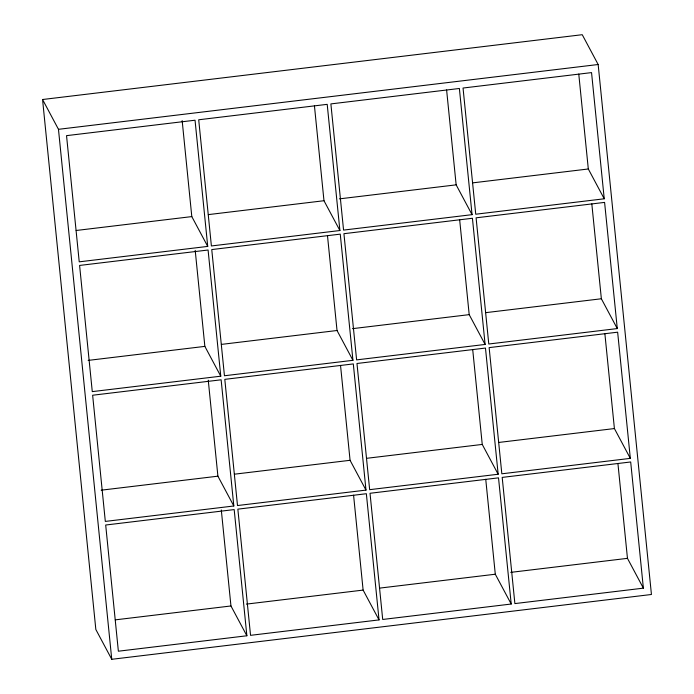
<?xml version="1.0" encoding="UTF-8"?>
<svg xmlns="http://www.w3.org/2000/svg" width="694" height="694" viewBox="0 0 694 694"><rect width="100%" height="100%" fill="white"/><g stroke="black" fill="none" stroke-linecap="round" stroke-linejoin="round"><path stroke-width="1.04" d="M42.56 99.511L582.249 34.7L598.159 64.507L651.44 594.489L111.751 659.3L95.841 629.493L42.56 99.511L58.47 129.318L111.751 659.3M58.47 129.318L598.159 64.507M76.158 230.486L191.804 216.597L207.723 246.405L79.229 261.838L66.537 135.651L195.04 120.218L207.723 246.405M208.33 214.611L323.977 200.722L339.895 230.529L211.392 245.962L198.71 119.776L327.204 104.343L339.895 230.529M339.427 198.866L456.149 184.847L472.059 214.663L343.565 230.087L330.882 103.909L459.376 88.476L472.059 214.663M472.666 182.869L588.312 168.98L604.231 198.788L475.737 214.22L463.045 88.034L591.548 72.601L604.231 198.788M88.138 360.403L204.86 346.384L220.77 376.191L92.276 391.624L79.593 265.438L208.087 250.013L220.77 376.191M221.377 344.398L337.024 330.509L352.942 360.325L224.448 375.758L211.757 249.571L340.26 234.138L352.942 360.325M352.474 328.661L469.196 314.642L485.106 344.45L356.612 359.882L343.929 233.696L472.423 218.263L485.106 344.45M485.713 312.656L601.36 298.767L617.278 328.574L488.784 344.007L476.093 217.821L604.595 202.396L617.278 328.574M101.185 490.19L217.907 476.179L233.817 505.987L105.323 521.42L92.64 395.233L221.134 379.8L233.817 505.987M234.425 474.193L350.071 460.304L365.99 490.111L237.495 505.544L224.804 379.358L353.307 363.925L365.99 490.111M366.597 458.318L482.243 444.429L498.162 474.245L369.659 489.669L356.976 363.491L485.47 348.058L498.162 474.245M498.76 442.451L614.407 428.562L630.326 458.37L501.831 473.802L489.14 347.616L617.643 332.183L630.326 458.37M115.308 619.855L230.955 605.966L246.873 635.773L118.37 651.206L105.688 525.02L234.182 509.587L246.873 635.773M246.405 604.11L363.118 590.091L379.037 619.907L250.543 635.331L237.851 509.153L366.354 493.72L379.037 619.907M379.644 588.113L495.29 574.224L511.209 604.032L382.706 619.464L370.023 493.278L498.518 477.845L511.209 604.032M510.741 572.368L627.463 558.349L643.373 588.156L514.879 603.589L502.196 477.403L630.69 461.97L643.373 588.156M578.77 74.067L588.312 168.98M591.817 203.863L601.36 298.767M604.873 333.649L614.407 428.562M617.92 463.445L627.463 558.349M446.606 89.942L456.149 184.847M459.654 219.729L469.196 314.642M472.701 349.524L482.243 444.429M485.748 479.311L495.29 574.224M314.434 105.818L323.977 200.722M327.481 235.604L337.024 330.509M340.528 365.391L350.071 460.304M353.576 495.186L363.118 590.091M182.158 120.609L191.804 216.597M195.205 250.395L204.86 346.384M208.252 380.191L217.907 476.179M221.299 509.977L230.955 605.966"/></g></svg>
